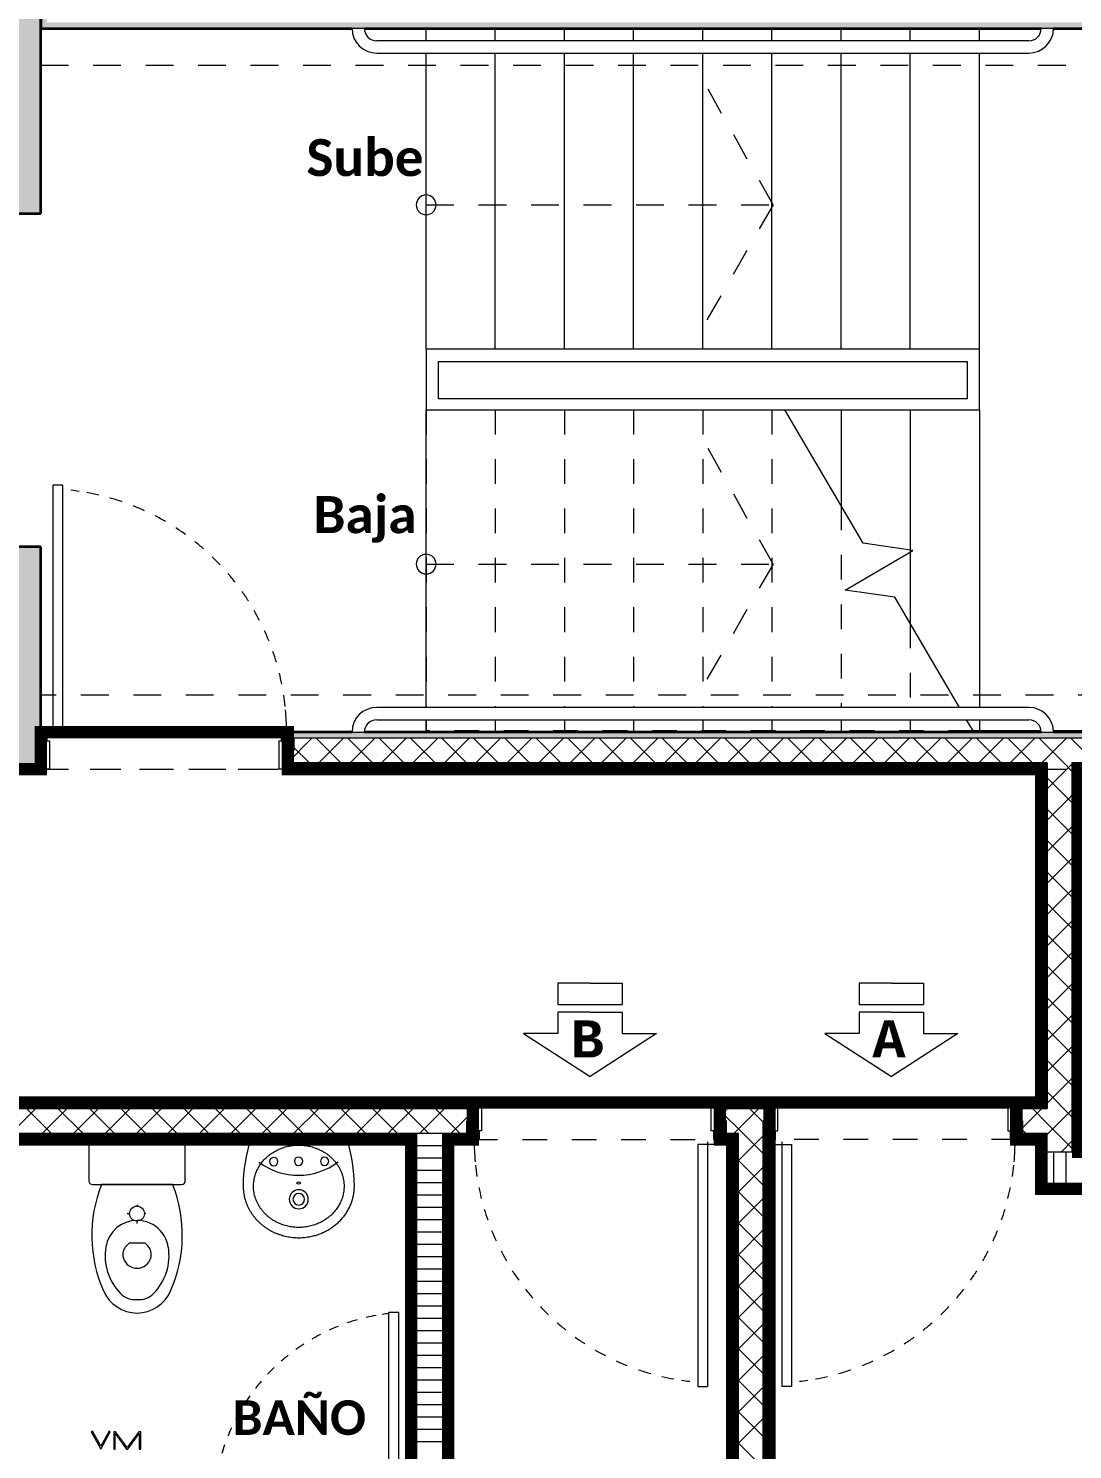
# Model space of a CAD drawing. Header units: metres. Extents: x -144 to 1000, y -717 to 29.
# Drawn here: x 556.31 to 560.54, y -563.18 to -557.42 of the extents above; entities that cross this region are included whole.
import ezdxf

# ---------------------------------------------------------------- set-up
doc = ezdxf.new("R2010")
doc.units = ezdxf.units.M
for name, pattern in [('Basculante', [0.11625, 0.075, -0.04125]), ('basculante modificado', [0.18, 0.1125, -0.0675]), ('Trazo', [0.45, 0.225, -0.225])]:
    doc.linetypes.add(name, pattern=pattern)
doc.layers.get('0').update_dxf_attribs({"color": 1})
doc.layers.add('00-MEDICION', color=30, linetype='Continuous')
for name, color, linetype, lineweight in [('A-DETL', 1, 'Continuous', 9), ('A-DETL-GENF', 1, 'Continuous', 9), ('A-DETL-THIN', 1, 'Continuous', 9), ('A-DOOR', 1, 'Continuous', 9), ('A-DOOR-FRAM', 1, 'Continuous', 9), ('A-DOOR-HDLN', 1, 'Trazo', 20), ('A-FLOR', 2, 'Continuous', 9), ('A-WALL', 4, 'Continuous', 9), ('G-ANNO-TEXT', 2, 'Continuous', 9), ('P-SANR-FIXT', 1, 'Continuous', 9), ('S-COLS', 7, 'Continuous', 9), ('S-STRS', 1, 'Continuous', 9), ('S-STRS-MBND', 1, 'Basculante', 9)]:
    doc.layers.add(name, color=color, linetype=linetype, lineweight=lineweight)
doc.layers.add('A-WALL-PATT', color=7, linetype='Continuous', lineweight=35, true_color=0x9c9c9c)
doc.styles.add('Calibri_B', font='calibrib.ttf', dxfattribs={"height": 0.165})
doc.styles.add('Calibri_B_2', font='calibrib.ttf', dxfattribs={"height": 0.135})
doc.styles.add('Courier New_B', font='courbd.ttf', dxfattribs={"height": 0.1125})

# ---------------------------------------------------------------- blocks, each defined once
blk = doc.blocks.new('O')
at = {"layer": 'A-WALL-PATT', "true_color": 0x747474}
h = blk.add_hatch(color=8, dxfattribs=at)
h.paths.add_polyline_path([(564.1631, -494.4188), (566.2277, -494.4184), (566.2277, -494.3938), (561.2275, -494.3938), (561.2275, -494.2938), (561.2028, -494.2939), (561.2028, -494.4188), (563.8831, -494.4188)])
h.paths.add_polyline_path([(566.3527, -494.4188), (567.0027, -494.4184), (567.0027, -494.2938), (566.9777, -494.2938), (566.9777, -494.3938), (566.3277, -494.3938), (566.3277, -494.4188)])
at = {"layer": 'A-WALL-PATT', "lineweight": 5, "true_color": 0x747474}
h = blk.add_hatch(color=8, dxfattribs=at)
h.paths.add_polyline_path([(566.9777, -497.3937), (567.0027, -497.3933), (567.0027, -497.2687), (566.3277, -497.2687), (566.3277, -497.2937), (566.9777, -497.2937), (566.9777, -497.3138)])
h.paths.add_polyline_path([(562.2025, -497.3437), (562.2275, -497.3437), (562.2275, -497.2937), (566.2277, -497.2937), (566.2277, -497.2687), (562.2025, -497.2687), (562.2025, -497.3138)])
at = {"layer": 'A-WALL-PATT', "true_color": 0x747474}
h = blk.add_hatch(color=8, dxfattribs=at)
h.paths.add_polyline_path([(566.4025, -497.4187), (567.0027, -497.4187), (567.0027, -497.3937), (565.378, -497.3937), (565.378, -497.4187), (566.3277, -497.4187)])
h.paths.add_polyline_path([(563.8604, -497.4187), (565.278, -497.4187), (565.278, -497.3937), (562.2025, -497.3937), (562.2025, -497.4187), (562.9526, -497.4187)])
h = blk.add_hatch(color=8, dxfattribs=at)
h.paths.add_polyline_path([(565.253, -499.1187), (565.278, -499.1187), (565.278, -498.8937), (565.253, -498.8937), (565.253, -498.9687)])
h.paths.add_polyline_path([(565.278, -498.7937), (565.278, -497.4187), (565.253, -497.4187), (565.253, -498.7937)])
at = {"layer": 'A-WALL-PATT', "lineweight": 5, "true_color": 0x747474}
for points in [[(565.403, -498.9687), (565.403, -497.4187), (565.378, -497.4187), (565.378, -498.9687)], [(564.0026, -500.5687), (564.0276, -500.5687), (564.0276, -498.9187), (564.0026, -498.9187), (564.0026, -500.4437)]]:
    blk.add_hatch(color=8, dxfattribs=at).paths.add_polyline_path(points)
at = {"layer": 'A-WALL-PATT', "true_color": 0x747474}
h = blk.add_hatch(color=8, dxfattribs=at)
h.paths.add_polyline_path([(565.1776, -498.7937), (565.253, -498.7937), (565.253, -498.7687), (565.1526, -498.7687), (565.1526, -498.7937)])
h.paths.add_polyline_path([(564.1526, -498.7937), (564.1526, -498.7687), (563.9526, -498.7687), (563.9526, -498.7937), (564.1276, -498.7937)])
h.paths.add_polyline_path([(560.6089, -498.7937), (562.9526, -498.7937), (562.9526, -498.7687), (560.2026, -498.7687), (560.2026, -498.7937), (560.5028, -498.7937)])
h.paths.add_polyline_path([(559.1024, -498.7937), (559.2026, -498.7937), (559.2026, -498.7687), (559.1024, -498.7687)])
at = {"layer": 'A-WALL-PATT', "lineweight": 5, "true_color": 0x747474}
h = blk.add_hatch(color=8, dxfattribs=at)
h.paths.add_polyline_path([(565.1526, -498.9187), (565.253, -498.9187), (565.253, -498.8937), (565.1776, -498.8937), (565.1776, -498.8437), (565.1526, -498.8437), (565.1526, -498.8937)])
h.paths.add_polyline_path([(559.2026, -498.9187), (559.2026, -498.8437), (559.1776, -498.8437), (559.1776, -498.8937), (559.1024, -498.8937), (559.1024, -498.9187), (559.1776, -498.9187)])
h.paths.add_polyline_path([(563.9526, -498.9187), (564.0276, -498.9187), (564.0276, -498.8937), (563.9776, -498.8937), (563.9776, -498.8437), (563.9526, -498.8437), (563.9526, -498.8937)])
h.paths.add_polyline_path([(564.1276, -498.9187), (564.1526, -498.9187), (564.1526, -498.8437), (564.1276, -498.8437), (564.1276, -498.8937)])
h.paths.add_polyline_path([(562.8901, -498.9187), (562.9526, -498.9187), (562.9526, -498.8437), (562.9276, -498.8437), (562.9276, -498.8937), (562.8526, -498.8937), (562.8526, -498.9187)])
h.paths.add_polyline_path([(562.2347, -498.9187), (562.7026, -498.9187), (562.7026, -498.8937), (560.3276, -498.8937), (560.3276, -498.9187), (561.6928, -498.9187)])
h.paths.add_polyline_path([(560.2026, -498.9187), (560.2276, -498.9187), (560.2276, -498.8437), (560.2026, -498.8437), (560.2026, -498.8937)])
at = {"layer": 'A-WALL-PATT', "true_color": 0x747474}
blk.add_hatch(color=8, dxfattribs=at).paths.add_polyline_path([(564.1276, -500.4437), (564.1526, -500.4437), (564.1526, -498.9187), (564.1276, -498.9187), (564.1276, -499.1539)])
at = {"layer": 'S-COLS', "true_color": 0x5c5c5c}
h = blk.add_hatch(color=251, dxfattribs=at)
h.paths.add_polyline_path([(553.0027, -505.1188), (553.5027, -505.1188), (553.5027, -504.2188), (553.0027, -504.2188), (553.0027, -504.9427)])
h.paths.add_polyline_path([(570.8025, -505.1188), (571.3025, -505.1188), (571.3025, -504.2188), (570.8025, -504.2188), (570.8025, -504.9427)])
h.paths.add_polyline_path([(561.2027, -505.1187), (561.2027, -504.2187), (560.7027, -504.2187), (560.7027, -505.1187)])
h.paths.add_polyline_path([(557.3242, -497.4187), (558.9027, -497.4187), (558.9024, -496.9188), (557.2025, -496.9188), (557.2025, -494.7688), (558.9028, -494.7688), (558.9024, -494.2688), (556.9025, -494.2688), (556.9025, -497.4187), (557.0866, -497.4187)])
h.paths.add_polyline_path([(567.1118, -497.4187), (567.5028, -497.4187), (567.5028, -494.2687), (567.0028, -494.2687), (567.0028, -497.4187)])
h.paths.add_polyline_path([(570.9028, -497.4187), (571.3028, -497.4187), (571.3028, -496.7188), (570.9028, -496.7188), (570.9028, -497.3138)])
h.paths.add_polyline_path([(560.7027, -497.4187), (561.2027, -497.4187), (561.2027, -496.5187), (560.7027, -496.5187), (560.7027, -497.3138)])
h.paths.add_polyline_path([(553.5027, -497.4187), (553.5027, -496.7188), (553.0027, -496.7188), (553.0027, -497.4187), (553.2754, -497.4187)])
h.paths.add_polyline_path([(560.7028, -495.1688), (561.2028, -495.1688), (561.2028, -494.2688), (560.7028, -494.2688), (560.7028, -494.2981)])
h.paths.add_polyline_path([(553.5025, -494.9688), (553.5025, -494.2677), (553.0025, -494.2688), (553.0025, -494.9688), (553.2775, -494.9688)])
h.paths.add_polyline_path([(571.0784, -494.9688), (571.3028, -494.9688), (571.3028, -494.2677), (570.9028, -494.2677), (570.9028, -494.9688), (570.9839, -494.9688)])
h.paths.add_polyline_path([(560.7777, -486.2688), (561.2027, -486.2688), (561.2027, -485.3688), (560.7027, -485.3688), (560.7027, -486.2688)])
h.paths.add_polyline_path([(571.3027, -486.2688), (571.3027, -485.3688), (570.8027, -485.3688), (570.8027, -486.2688), (571.2277, -486.2688)])
h.paths.add_polyline_path([(553.2027, -485.6688), (554.1027, -485.6688), (554.1027, -485.1688), (553.2027, -485.1688), (553.2027, -485.5388)])
at = {"layer": 'A-DETL', "color": 7, "linetype": 'basculante modificado'}
for p, q in [((561.2025, -494.5677), (567.0027, -494.5677)), ((564.1675, -495.1334), (563.8699, -494.6036)), ((562.7631, -495.1334), (564.1631, -495.1334)), ((564.1675, -495.1334), (563.8687, -495.6536)), ((564.1675, -496.5884), (563.8699, -496.0586)), ((562.7631, -496.5884), (564.1631, -496.5884)), ((564.1675, -496.5884), (563.8687, -497.1086)), ((567.0027, -497.1187), (561.2025, -497.1187)), ((561.2025, -497.4187), (567.0027, -497.4187))]:
    blk.add_line(p, q, dxfattribs=at)
at = {"layer": 'A-DETL-GENF', "linetype": 'Basculante'}
for p, q in [((561.2025, -497.2687), (561.2025, -497.4187)), ((562.2025, -497.2687), (561.2025, -497.2687)), ((562.2025, -497.4187), (562.2025, -497.2687)), ((561.2025, -497.4187), (562.2025, -497.4187)), ((563.9526, -498.7687), (562.9526, -498.7687)), ((562.9526, -498.7687), (562.9526, -498.9187)), ((563.9526, -498.9187), (563.9526, -498.7687)), ((564.1526, -498.9187), (564.1526, -498.7687)), ((564.1526, -498.7687), (565.1526, -498.7687)), ((565.1526, -498.7687), (565.1526, -498.9187)), ((562.9526, -498.9187), (563.9526, -498.9187)), ((565.1526, -498.9187), (564.1526, -498.9187))]:
    blk.add_line(p, q, dxfattribs=at)
at = {"layer": 'A-DETL-GENF'}
for p, q in [((563.4267, -498.2857), (563.2965, -498.2857)), ((563.2965, -498.2857), (563.2965, -498.3725)), ((563.4267, -498.2857), (563.5569, -498.2857)), ((563.5569, -498.2857), (563.5569, -498.3725)), ((564.6467, -498.2857), (564.5165, -498.2857)), ((564.5165, -498.2857), (564.5165, -498.3725)), ((564.6467, -498.2857), (564.7769, -498.2857)), ((564.7769, -498.2857), (564.7769, -498.3725)), ((563.2965, -498.3725), (563.5569, -498.3725)), ((564.5165, -498.3725), (564.7769, -498.3725)), ((563.4267, -498.4027), (563.2965, -498.4027)), ((563.2965, -498.4027), (563.2965, -498.4895)), ((563.4267, -498.4027), (563.5569, -498.4027)), ((563.5569, -498.4027), (563.5569, -498.4895)), ((564.6467, -498.4027), (564.5165, -498.4027)), ((564.5165, -498.4027), (564.5165, -498.4895)), ((564.6467, -498.4027), (564.7769, -498.4027)), ((564.7769, -498.4027), (564.7769, -498.4895)), ((563.2965, -498.4895), (563.1576, -498.4895)), ((563.1576, -498.4895), (563.4267, -498.6631)), ((563.6957, -498.4895), (563.4267, -498.6631)), ((563.5569, -498.4895), (563.6957, -498.4895)), ((564.5165, -498.4895), (564.3776, -498.4895)), ((564.3776, -498.4895), (564.6467, -498.6631)), ((564.9157, -498.4895), (564.6467, -498.6631)), ((564.7769, -498.4895), (564.9157, -498.4895)), ((561.4123, -500.0995), (561.4072, -500.1023)), ((561.4072, -500.1023), (561.4457, -500.1729)), ((561.4457, -500.161), (561.4123, -500.0995)), ((561.4792, -500.0995), (561.4457, -500.161)), ((561.4457, -500.1729), (561.4842, -500.1023)), ((561.4842, -500.1023), (561.4792, -500.0995)), ((561.4982, -500.1023), (561.4982, -500.1729)), ((561.5053, -500.1023), (561.4982, -500.1023)), ((561.5039, -500.1729), (561.5039, -500.11)), ((561.5039, -500.11), (561.5503, -500.1729)), ((561.5527, -500.1666), (561.5053, -500.1023)), ((561.6001, -500.1023), (561.5527, -500.1666)), ((561.5551, -500.1729), (561.6015, -500.11)), ((561.6072, -500.1023), (561.6001, -500.1023)), ((561.6015, -500.11), (561.6015, -500.1729)), ((561.6072, -500.1729), (561.6072, -500.1023)), ((561.4982, -500.1729), (561.5039, -500.1729)), ((561.5503, -500.1729), (561.5551, -500.1729)), ((561.6015, -500.1729), (561.6072, -500.1729))]:
    blk.add_line(p, q, dxfattribs=at)
at = {"layer": 'A-DETL-THIN'}
for p, q in [((562.5129, -494.4188), (562.4629, -494.4188)), ((565.3033, -494.4188), (565.2533, -494.4188)), ((565.2033, -494.4688), (562.5629, -494.4688)), ((562.5629, -494.5188), (565.2033, -494.5188)), ((565.0031, -495.7184), (562.7631, -495.7184)), ((562.7631, -495.7184), (562.7631, -495.9634)), ((565.0031, -495.9634), (565.0031, -495.7184)), ((562.8131, -495.9184), (562.8131, -495.7671)), ((562.8131, -495.7671), (564.9531, -495.7671)), ((564.9531, -495.7671), (564.9531, -495.9184)), ((564.9531, -495.9184), (562.8131, -495.9184)), ((562.7631, -495.9634), (565.0031, -495.9634)), ((565.2033, -497.1687), (562.5629, -497.1687)), ((562.5629, -497.2187), (565.2033, -497.2187)), ((562.4629, -497.2687), (562.5129, -497.2687)), ((565.2533, -497.2687), (565.3033, -497.2687))]:
    blk.add_line(p, q, dxfattribs=at)
for centre, radius, start, end in [((562.5629, -494.4188), 0.1, 180, 270), ((562.5629, -494.4188), 0.05, 180, 270), ((565.2033, -494.4188), 0.1, 270, 0), ((565.2033, -494.4188), 0.05, 270, 360), ((562.7631, -495.1334), 0.04, 90, 270), ((562.7631, -495.1334), 0.04, 270, 90), ((562.7631, -496.5884), 0.04, 90, 270), ((562.7631, -496.5884), 0.04, 270, 90), ((562.5629, -497.2687), 0.1, 90, 180), ((565.2033, -497.2687), 0.1, 0, 90), ((562.5629, -497.2687), 0.05, 90, 180), ((565.2033, -497.2687), 0.05, 0, 90)]:
    blk.add_arc(centre, radius, start, end, dxfattribs=at)
at = {"layer": 'A-DOOR', "lineweight": 15}
for p, q in [((561.2925, -496.2687), (561.2525, -496.2687)), ((561.2525, -497.2587), (561.2525, -496.2687)), ((561.2925, -497.2487), (561.2925, -496.2687)), ((561.2025, -497.2587), (561.2175, -497.2587)), ((561.2175, -497.2487), (561.2925, -497.2487)), ((561.2175, -497.2587), (561.2175, -497.2487)), ((563.8626, -498.9387), (563.8626, -499.9187)), ((563.9376, -498.9387), (563.8626, -498.9387)), ((563.9026, -498.9287), (563.9026, -499.9187)), ((563.9376, -498.9287), (563.9376, -498.9387)), ((563.9526, -498.9287), (563.9376, -498.9287)), ((564.1526, -498.9287), (564.1676, -498.9287)), ((564.1676, -498.9287), (564.1676, -498.9387)), ((564.1676, -498.9387), (564.2426, -498.9387)), ((564.2026, -498.9287), (564.2026, -499.9187)), ((564.2426, -498.9387), (564.2426, -499.9187)), ((562.6126, -499.6187), (562.6526, -499.6187)), ((562.6126, -500.3987), (562.6126, -499.6187)), ((562.6526, -500.4087), (562.6526, -499.6187)), ((563.8626, -499.9187), (563.9026, -499.9187)), ((564.2426, -499.9187), (564.2026, -499.9187))]:
    blk.add_line(p, q, dxfattribs=at)
at = {"layer": 'A-DOOR'}
for p, q in [((561.2025, -497.2687), (561.2025, -497.4187)), ((563.9526, -498.9187), (563.9526, -498.7687)), ((564.1526, -498.9187), (564.1526, -498.7687))]:
    blk.add_line(p, q, dxfattribs=at)
for centre, radius, start, end in [((561.2143, -497.2664), 0.9833, 81.55001, 83.54055), ((561.2143, -497.2664), 0.9833, 76.84892, 79.74178), ((561.2143, -497.2664), 0.9833, 76.84892, 79.74178), ((561.2143, -497.2664), 0.9833, 71.11426, 74.16843), ((561.2143, -497.2664), 0.9833, 65.44512, 68.27171), ((561.2143, -497.2664), 0.9833, 59.83778, 62.63398), ((561.2143, -497.2664), 0.9833, 54.28783, 57.05593), ((561.2143, -497.2664), 0.9833, 48.79027, 51.53284), ((561.2143, -497.2664), 0.9833, 43.33952, 46.05941), ((561.2143, -497.2664), 0.9833, 37.92952, 40.62982), ((561.2143, -497.2664), 0.9833, 32.55381, 35.2378), ((561.2143, -497.2664), 0.9833, 27.20557, 29.87669), ((561.2143, -497.2664), 0.9833, 21.8777, 24.53954), ((561.2143, -497.2664), 0.9833, 16.56293, 19.21914), ((561.2143, -497.2664), 0.9833, 11.25383, 13.90814), ((561.2143, -497.2664), 0.9833, 5.94294, 8.59908), ((561.2143, -497.2664), 0.9833, 0, 5.13979), ((563.9408, -498.9209), 0.9833, 180, 185.13979), ((564.1643, -498.9209), 0.9833, 354.86021, 0), ((563.9408, -498.9209), 0.9833, 185.94294, 188.59908), ((564.1643, -498.9209), 0.9833, 351.40092, 354.05706), ((563.9408, -498.9209), 0.9833, 191.25383, 193.90814), ((564.1643, -498.9209), 0.9833, 346.09186, 348.74617), ((563.9408, -498.9209), 0.9833, 196.56293, 199.21914), ((564.1643, -498.9209), 0.9833, 340.78086, 343.43707), ((563.9408, -498.9209), 0.9833, 201.8777, 204.53954), ((564.1643, -498.9209), 0.9833, 335.46046, 338.1223), ((563.9408, -498.9209), 0.9833, 207.20557, 209.87669), ((564.1643, -498.9209), 0.9833, 330.12331, 332.79443), ((563.9408, -498.9209), 0.9833, 212.55381, 215.2378), ((564.1643, -498.9209), 0.9833, 324.7622, 327.44619), ((563.9408, -498.9209), 0.9833, 217.92952, 220.62982), ((564.1643, -498.9209), 0.9833, 319.37018, 322.07048), ((563.9408, -498.9209), 0.9833, 223.33952, 226.05941), ((564.1643, -498.9209), 0.9833, 313.94059, 316.66048), ((562.7026, -500.4187), 0.8, 105.83157, 108.88574), ((562.7026, -500.4187), 0.8, 100.25822, 103.15108), ((562.7026, -500.4187), 0.8, 100.25822, 103.15108), ((562.7026, -500.4187), 0.8, 96.45945, 98.44999), ((563.9408, -498.9209), 0.9833, 228.79027, 231.53284), ((564.1643, -498.9209), 0.9833, 308.46716, 311.20973), ((562.7026, -500.4187), 0.8, 117.36602, 120.16222), ((562.7026, -500.4187), 0.8, 111.72829, 114.55488), ((563.9408, -498.9209), 0.9833, 234.28783, 237.05593), ((564.1643, -498.9209), 0.9833, 302.94407, 305.71217), ((562.7026, -500.4187), 0.8, 122.94407, 125.71217), ((563.9408, -498.9209), 0.9833, 239.83778, 242.63398), ((564.1643, -498.9209), 0.9833, 297.36602, 300.16222), ((562.7026, -500.4187), 0.8, 128.46716, 131.20973), ((563.9408, -498.9209), 0.9833, 245.44512, 248.27171), ((564.1643, -498.9209), 0.9833, 291.72829, 294.55488), ((562.7026, -500.4187), 0.8, 133.94059, 136.66048), ((563.9408, -498.9209), 0.9833, 251.11426, 254.16843), ((563.9408, -498.9209), 0.9833, 256.84892, 259.74178), ((563.9408, -498.9209), 0.9833, 256.84892, 259.74178), ((564.1643, -498.9209), 0.9833, 280.25822, 283.15108), ((564.1643, -498.9209), 0.9833, 280.25822, 283.15108), ((564.1643, -498.9209), 0.9833, 285.83157, 288.88574), ((562.7026, -500.4187), 0.8, 139.37018, 142.07048), ((563.9408, -498.9209), 0.9833, 261.55001, 263.54055), ((564.1643, -498.9209), 0.9833, 276.45945, 278.44999), ((562.7026, -500.4187), 0.8, 144.7622, 147.44619), ((562.7026, -500.4187), 0.8, 150.12331, 152.79443), ((562.7026, -500.4187), 0.8, 155.46046, 158.1223), ((562.7026, -500.4187), 0.8, 160.78086, 163.43707)]:
    blk.add_arc(centre, radius, start, end, dxfattribs=at)
at = {"layer": 'A-DOOR-FRAM', "lineweight": 15}
for p, q in [((561.2027, -497.2687), (561.2275, -497.2687)), ((561.2275, -497.2687), (561.2275, -497.3037)), ((562.1775, -497.2687), (562.2025, -497.2687)), ((562.1775, -497.3037), (562.1775, -497.2687)), ((561.2275, -497.3037), (561.2375, -497.3037)), ((561.2375, -497.3037), (561.2375, -497.4187)), ((562.1675, -497.3037), (562.1775, -497.3037)), ((562.1675, -497.4187), (562.1675, -497.3037)), ((561.2375, -497.4187), (561.2027, -497.4187)), ((562.2025, -497.4187), (562.1675, -497.4187)), ((562.9526, -498.7687), (562.9876, -498.7687)), ((562.9876, -498.7687), (562.9876, -498.8837)), ((563.9176, -498.8837), (563.9176, -498.7687)), ((563.9176, -498.7687), (563.9526, -498.7687)), ((564.1876, -498.7687), (564.1526, -498.7687)), ((564.1876, -498.8837), (564.1876, -498.7687)), ((565.1526, -498.7687), (565.1176, -498.7687)), ((565.1176, -498.7687), (565.1176, -498.8837)), ((562.9776, -498.8837), (562.9776, -498.9187)), ((562.9876, -498.8837), (562.9776, -498.8837)), ((563.9276, -498.8837), (563.9176, -498.8837)), ((563.9276, -498.9187), (563.9276, -498.8837)), ((564.1776, -498.9187), (564.1776, -498.8837)), ((564.1776, -498.8837), (564.1876, -498.8837)), ((565.1176, -498.8837), (565.1276, -498.8837)), ((565.1276, -498.8837), (565.1276, -498.9187)), ((562.9776, -498.9187), (562.9526, -498.9187)), ((563.9526, -498.9187), (563.9276, -498.9187)), ((564.1526, -498.9187), (564.1776, -498.9187)), ((565.1276, -498.9187), (565.1526, -498.9187))]:
    blk.add_line(p, q, dxfattribs=at)
at = {"layer": 'A-DOOR-HDLN'}
for p, q in [((562.2025, -497.4187), (562.2025, -497.2687)), ((562.9526, -498.7687), (562.9526, -498.9187)), ((565.1526, -498.7687), (565.1526, -498.9187))]:
    blk.add_line(p, q, dxfattribs=at)
at = {"layer": 'A-FLOR'}
for p, q in [((562.7631, -497.1687), (562.7631, -495.9634)), ((562.7631, -497.2687), (562.7631, -497.2187)), ((562.1775, -497.2687), (561.2275, -497.2687))]:
    blk.add_line(p, q, dxfattribs=at)
at = {"layer": 'A-WALL', "lineweight": 35}
for p, q in [((561.2025, -494.2688), (561.2025, -494.4188)), ((561.2025, -494.4188), (562.4629, -494.4188)), ((562.5129, -494.4188), (565.2533, -494.4188)), ((565.3033, -494.4188), (566.2027, -494.4188)), ((562.4629, -497.2687), (562.2025, -497.2687)), ((562.2025, -497.2687), (562.2025, -497.4187)), ((565.2533, -497.2687), (562.5129, -497.2687)), ((566.2027, -497.2687), (565.3033, -497.2687)), ((562.2025, -497.4187), (565.253, -497.4187)), ((565.253, -497.4187), (565.253, -498.7687)), ((562.9526, -498.7687), (560.2026, -498.7687)), ((562.9526, -498.9187), (562.9526, -498.7687)), ((564.1526, -498.7687), (563.9526, -498.7687)), ((563.9526, -498.7687), (563.9526, -498.9187)), ((564.1526, -500.4187), (564.1526, -498.7687)), ((565.253, -498.7687), (565.1526, -498.7687)), ((565.1526, -498.7687), (565.1526, -498.9187)), ((560.3526, -498.9187), (562.7026, -498.9187)), ((562.7026, -498.9187), (562.7026, -500.5687)), ((562.8526, -498.9187), (562.9526, -498.9187)), ((562.8526, -500.5687), (562.8526, -498.9187)), ((563.9526, -498.9187), (564.0026, -498.9187)), ((564.0026, -498.9187), (564.0026, -500.5687)), ((565.1526, -498.9187), (565.253, -498.9187)), ((565.253, -498.9187), (565.253, -499.1187)), ((565.253, -499.1187), (567.753, -499.1187))]:
    blk.add_line(p, q, dxfattribs=at)
at = {"layer": 'A-WALL'}
for p, q in [((562.2275, -497.2937), (562.2275, -497.3437)), ((566.2277, -497.2937), (562.2275, -497.2937)), ((562.2025, -497.3437), (562.2275, -497.3437)), ((565.278, -497.3937), (562.2025, -497.3937)), ((565.278, -497.3937), (565.278, -498.7937)), ((565.378, -497.3937), (565.378, -498.9687)), ((566.9777, -497.3937), (565.378, -497.3937)), ((560.2026, -498.7937), (562.9526, -498.7937)), ((563.9526, -498.7937), (564.1526, -498.7937)), ((565.1526, -498.7937), (565.278, -498.7937)), ((562.9526, -498.8437), (562.9276, -498.8437)), ((562.9276, -498.8937), (562.9276, -498.8437)), ((563.9776, -498.8437), (563.9526, -498.8437)), ((563.9776, -498.8437), (563.9776, -498.8937)), ((564.1526, -498.8437), (564.1276, -498.8437)), ((564.1276, -500.4437), (564.1276, -498.8437)), ((565.1776, -498.8437), (565.1526, -498.8437)), ((565.1776, -498.8437), (565.1776, -498.8937)), ((560.3276, -498.8937), (562.9276, -498.8937)), ((562.7026, -498.9187), (562.7026, -498.8937)), ((562.8526, -498.9187), (562.8526, -498.8937)), ((563.9776, -498.8937), (564.0276, -498.8937)), ((564.0276, -500.5437), (564.0276, -498.8937)), ((565.1776, -498.8937), (565.278, -498.8937)), ((565.278, -499.1187), (565.278, -498.8937)), ((565.278, -498.9687), (565.403, -498.9687))]:
    blk.add_line(p, q, dxfattribs=at)
at = {"layer": 'A-WALL-PATT', "color": 1, "lineweight": 5, "true_color": 0xff0000}
for p, q in [((562.2025, -497.3918), (562.3007, -497.2937)), ((562.418, -497.3937), (562.318, -497.2937)), ((562.328, -497.3937), (562.428, -497.2937)), ((562.5453, -497.3937), (562.4453, -497.2937)), ((562.4552, -497.3937), (562.5552, -497.2937)), ((562.6726, -497.3937), (562.5726, -497.2937)), ((562.5825, -497.3937), (562.6825, -497.2937)), ((562.7998, -497.3937), (562.6998, -497.2937)), ((562.7098, -497.3937), (562.8098, -497.2937)), ((562.9271, -497.3937), (562.8271, -497.2937)), ((562.8371, -497.3937), (562.9371, -497.2937)), ((563.0544, -497.3937), (562.9544, -497.2937)), ((562.9644, -497.3937), (563.0644, -497.2937)), ((563.1817, -497.3937), (563.0817, -497.2937)), ((563.0916, -497.3937), (563.1916, -497.2937)), ((563.3089, -497.3937), (563.2089, -497.2937)), ((563.2189, -497.3937), (563.3189, -497.2937)), ((563.4362, -497.3937), (563.3362, -497.2937)), ((563.3462, -497.3937), (563.4462, -497.2937)), ((563.5635, -497.3937), (563.4635, -497.2937)), ((563.4735, -497.3937), (563.5735, -497.2937)), ((563.6908, -497.3937), (563.5908, -497.2937)), ((563.6007, -497.3937), (563.7007, -497.2937)), ((563.8181, -497.3937), (563.7181, -497.2937)), ((563.728, -497.3937), (563.828, -497.2937)), ((563.9453, -497.3937), (563.8453, -497.2937)), ((563.8553, -497.3937), (563.9553, -497.2937)), ((564.0726, -497.3937), (563.9726, -497.2937)), ((563.9826, -497.3937), (564.0826, -497.2937)), ((564.1999, -497.3937), (564.0999, -497.2937)), ((564.1099, -497.3937), (564.2099, -497.2937)), ((564.3272, -497.3937), (564.2272, -497.2937)), ((564.2371, -497.3937), (564.3371, -497.2937)), ((564.4545, -497.3937), (564.3545, -497.2937)), ((564.3644, -497.3937), (564.4644, -497.2937)), ((564.5817, -497.3937), (564.4817, -497.2937)), ((564.4917, -497.3937), (564.5917, -497.2937)), ((564.709, -497.3937), (564.609, -497.2937)), ((564.619, -497.3937), (564.719, -497.2937)), ((564.8363, -497.3937), (564.7363, -497.2937)), ((564.7463, -497.3937), (564.8463, -497.2937)), ((564.9636, -497.3937), (564.8636, -497.2937)), ((564.8735, -497.3937), (564.9735, -497.2937)), ((565.0909, -497.3937), (564.9909, -497.2937)), ((565.0008, -497.3937), (565.1008, -497.2937)), ((565.2181, -497.3937), (565.1181, -497.2937)), ((565.1281, -497.3937), (565.2281, -497.2937)), ((565.3454, -497.3937), (565.2454, -497.2937)), ((565.2554, -497.3937), (565.3554, -497.2937)), ((565.4727, -497.3937), (565.3727, -497.2937)), ((562.2907, -497.3937), (562.2275, -497.3305)), ((565.278, -497.4984), (565.378, -497.3984)), ((565.378, -497.4263), (565.3454, -497.3937)), ((565.378, -497.5535), (565.278, -497.4535)), ((565.278, -497.6257), (565.378, -497.5257)), ((565.378, -497.6808), (565.278, -497.5808)), ((565.278, -497.7529), (565.378, -497.6529)), ((565.378, -497.8081), (565.278, -497.7081)), ((565.278, -497.8802), (565.378, -497.7802)), ((565.378, -497.9354), (565.278, -497.8354)), ((565.278, -498.0075), (565.378, -497.9075)), ((565.378, -498.0626), (565.278, -497.9626)), ((565.278, -498.1348), (565.378, -498.0348)), ((565.378, -498.1899), (565.278, -498.0899)), ((565.278, -498.2621), (565.378, -498.1621)), ((565.378, -498.3172), (565.278, -498.2172)), ((565.278, -498.3893), (565.378, -498.2893)), ((565.378, -498.4445), (565.278, -498.3445)), ((565.278, -498.5166), (565.378, -498.4166)), ((565.378, -498.5718), (565.278, -498.4718)), ((565.278, -498.6439), (565.378, -498.5439)), ((565.378, -498.699), (565.278, -498.599)), ((565.278, -498.7712), (565.378, -498.6712)), ((565.378, -498.8263), (565.278, -498.7263)), ((561.0825, -498.8937), (561.1825, -498.7937)), ((561.2451, -498.8937), (561.1451, -498.7937)), ((561.2098, -498.8937), (561.3098, -498.7937)), ((561.3724, -498.8937), (561.2724, -498.7937)), ((561.3371, -498.8937), (561.4371, -498.7937)), ((561.4997, -498.8937), (561.3997, -498.7937)), ((561.4644, -498.8937), (561.5644, -498.7937)), ((561.627, -498.8937), (561.527, -498.7937)), ((561.5916, -498.8937), (561.6916, -498.7937)), ((561.7542, -498.8937), (561.6542, -498.7937)), ((561.7189, -498.8937), (561.8189, -498.7937)), ((561.8815, -498.8937), (561.7815, -498.7937)), ((561.8462, -498.8937), (561.9462, -498.7937)), ((562.0088, -498.8937), (561.9088, -498.7937)), ((561.9735, -498.8937), (562.0735, -498.7937)), ((562.1361, -498.8937), (562.0361, -498.7937)), ((562.1007, -498.8937), (562.2007, -498.7937)), ((562.2634, -498.8937), (562.1634, -498.7937)), ((562.228, -498.8937), (562.328, -498.7937)), ((562.3906, -498.8937), (562.2906, -498.7937)), ((562.3553, -498.8937), (562.4553, -498.7937)), ((562.5179, -498.8937), (562.4179, -498.7937)), ((562.4826, -498.8937), (562.5826, -498.7937)), ((562.6452, -498.8937), (562.5452, -498.7937)), ((562.6099, -498.8937), (562.7099, -498.7937)), ((562.7725, -498.8937), (562.6725, -498.7937)), ((562.7371, -498.8937), (562.8371, -498.7937)), ((562.8998, -498.8937), (562.7998, -498.7937)), ((562.9526, -498.8192), (562.927, -498.7937)), ((563.9526, -498.8238), (563.9827, -498.7937)), ((564.0099, -498.8937), (564.1099, -498.7937)), ((564.1276, -498.8487), (564.0726, -498.7937)), ((565.1776, -498.8716), (565.2554, -498.7937)), ((565.278, -498.8536), (565.2181, -498.7937)), ((565.278, -498.8984), (565.378, -498.7984)), ((562.8644, -498.8937), (562.9526, -498.8056)), ((564.0453, -498.8937), (563.9526, -498.801)), ((565.378, -498.9536), (565.278, -498.8536)), ((564.0276, -499.0034), (564.1276, -498.9034)), ((564.1276, -498.976), (564.0453, -498.8937)), ((565.1908, -498.8937), (565.1776, -498.8805)), ((565.335, -498.9687), (565.378, -498.9257)), ((564.1276, -499.1033), (564.0276, -499.0033)), ((564.0276, -499.1306), (564.1276, -499.0306)), ((564.1276, -499.2305), (564.0276, -499.1305)), ((564.0276, -499.2579), (564.1276, -499.1579)), ((564.1276, -499.3578), (564.0276, -499.2578)), ((564.0276, -499.3852), (564.1276, -499.2852)), ((564.1276, -499.4851), (564.0276, -499.3851)), ((564.0276, -499.5125), (564.1276, -499.4125)), ((564.1276, -499.6124), (564.0276, -499.5124)), ((564.0276, -499.6398), (564.1276, -499.5398)), ((564.1276, -499.7396), (564.0276, -499.6396)), ((564.0276, -499.767), (564.1276, -499.667)), ((564.1276, -499.8669), (564.0276, -499.7669)), ((564.0276, -499.8943), (564.1276, -499.7943)), ((564.1276, -499.9942), (564.0276, -499.8942)), ((564.0276, -500.0216), (564.1276, -499.9216)), ((564.1276, -500.1215), (564.0276, -500.0215)), ((564.0276, -500.1489), (564.1276, -500.0489)), ((564.1276, -500.2488), (564.0276, -500.1488))]:
    blk.add_line(p, q, dxfattribs=at)
at = {"layer": 'A-WALL-PATT', "color": 8, "lineweight": 5, "true_color": 0x727272}
for p, q in [((562.8526, -498.8938), (562.7026, -498.8938)), ((562.8526, -498.9438), (562.7026, -498.9438)), ((565.303, -498.9687), (565.303, -499.1187)), ((565.353, -498.9687), (565.353, -499.1187)), ((562.8526, -498.9938), (562.7026, -498.9938)), ((562.8526, -499.0438), (562.7026, -499.0438)), ((562.8526, -499.0938), (562.7026, -499.0938)), ((562.8526, -499.1438), (562.7026, -499.1438)), ((562.8526, -499.1938), (562.7026, -499.1938)), ((562.8526, -499.2438), (562.7026, -499.2438)), ((562.8526, -499.2938), (562.7026, -499.2938)), ((562.8526, -499.3438), (562.7026, -499.3438)), ((562.8526, -499.3938), (562.7026, -499.3938)), ((562.8526, -499.4438), (562.7026, -499.4438)), ((562.8526, -499.4938), (562.7026, -499.4938)), ((562.8526, -499.5438), (562.7026, -499.5438)), ((562.8526, -499.5938), (562.7026, -499.5938)), ((562.8526, -499.6438), (562.7026, -499.6438)), ((562.8526, -499.6938), (562.7026, -499.6938)), ((562.8526, -499.7438), (562.7026, -499.7438)), ((562.8526, -499.7938), (562.7026, -499.7938)), ((562.8526, -499.8438), (562.7026, -499.8438)), ((562.8526, -499.8938), (562.7026, -499.8938)), ((562.8526, -499.9438), (562.7026, -499.9438)), ((562.8526, -499.9938), (562.7026, -499.9938)), ((562.8526, -500.0438), (562.7026, -500.0438)), ((562.8526, -500.0938), (562.7026, -500.0938)), ((562.8526, -500.1438), (562.7026, -500.1438))]:
    blk.add_line(p, q, dxfattribs=at)
at = {"layer": 'P-SANR-FIXT'}
for p, q in [((561.3971, -498.9337), (561.3971, -499.0859)), ((561.788, -499.0859), (561.788, -498.9337)), ((561.4121, -499.1009), (561.5926, -499.1009)), ((561.7366, -499.1009), (561.4486, -499.1009)), ((561.5926, -499.1009), (561.773, -499.1009)), ((561.5926, -499.1837), (561.5926, -499.1887)), ((561.5526, -499.2187), (561.5626, -499.2187)), ((561.5926, -499.2587), (561.5926, -499.2487)), ((561.6276, -499.2187), (561.6226, -499.2187)), ((561.5495, -499.3493), (561.5618, -499.3369)), ((561.5618, -499.3369), (561.6234, -499.3369)), ((561.6234, -499.3369), (561.6357, -499.3493))]:
    blk.add_line(p, q, dxfattribs=at)
blk.add_circle((561.5926, -499.2187), 0.03, dxfattribs=at)
for centre, radius, start, end in [((561.4121, -498.9337), 0.015, 90, 180), ((561.773, -498.9337), 0.015, 0, 90), ((562.6365, -499.1083), 0.6142, 162.01714, 179.98286), ((561.8582, -499.1083), 0.6142, 0.01714, 17.98286), ((562.2458, -498.7971), 0.2666, 233.08789, 307.32303), ((562.1461, -499.0081), 0.017, 0, 180), ((562.1461, -499.0081), 0.017, 180, 0), ((562.2466, -499.0067), 0.0168, 90, 270), ((562.2466, -499.0067), 0.0168, 270, 90), ((562.3517, -499.0071), 0.017, 0, 180), ((562.3517, -499.0071), 0.017, 180, 0), ((561.4121, -499.0859), 0.015, 180, 270), ((561.773, -499.0859), 0.015, 270, 0), ((561.9676, -499.3069), 0.5584, 158.35911, 203.79689), ((561.2175, -499.3069), 0.5584, 336.20311, 21.64089), ((562.2474, -499.161), 0.0386, 0, 180), ((562.2474, -499.161), 0.0235, 0, 180), ((562.2474, -499.161), 0.0386, 180, 0), ((562.2474, -499.161), 0.0235, 180, 0), ((561.5926, -499.3746), 0.1282, 89.99847, 170.90608), ((561.5926, -499.3746), 0.1282, 42.44528, 90.00153), ((561.5926, -499.3746), 0.1282, 9.09392, 42.44528), ((561.6831, -499.3891), 0.2199, 170.90608, 224.39736), ((561.5848, -499.3846), 0.05, 135, 197.18646), ((561.6003, -499.3846), 0.05, 342.81705, 45), ((561.5021, -499.3891), 0.2199, 315.60264, 9.09392), ((561.5926, -499.3822), 0.0581, 197.18646, 342.81705), ((561.594, -499.4717), 0.15, 203.79689, 269.46886), ((561.5843, -499.4858), 0.0816, 224.39736, 275.83548), ((561.5912, -499.4717), 0.15, 270.53114, 336.20311), ((561.6009, -499.4858), 0.0816, 264.16452, 315.60264)]:
    blk.add_arc(centre, radius, start, end, dxfattribs=at)
for major_axis in [(-0.00908, 0), (0.00908, 0)]:
    blk.add_ellipse((562.2468, -499.0948), major_axis=major_axis, ratio=0.332108, start_param=3.141593, end_param=6.283185, dxfattribs=at)
for points, knots in [([(562.064, -499.1081), (562.064, -499.1013), (562.0647, -499.0912), (562.0669, -499.078), (562.0692, -499.0682), (562.0722, -499.0586), (562.0758, -499.049), (562.0801, -499.0396), (562.0849, -499.0306), (562.0903, -499.0219), (562.0964, -499.0134), (562.103, -499.0052), (562.11, -498.9975), (562.1176, -498.9902), (562.1257, -498.9833), (562.1343, -498.9768), (562.1431, -498.9709), (562.1524, -498.9654), (562.1621, -498.9605), (562.1721, -498.956), (562.1823, -498.9522), (562.1927, -498.9489), (562.2035, -498.9462), (562.2143, -498.9441), (562.2252, -498.9426), (562.2362, -498.9417), (562.2474, -498.9414), (562.2585, -498.9417), (562.2695, -498.9426), (562.2804, -498.9441), (562.2913, -498.9462), (562.302, -498.9489), (562.3133, -498.9525), (562.3251, -498.957), (562.3375, -498.9628), (562.3493, -498.9694), (562.3605, -498.9768), (562.3711, -498.985), (562.381, -498.9938), (562.39, -499.0032), (562.3984, -499.0134), (562.4058, -499.024), (562.4123, -499.035), (562.4179, -499.0466), (562.4226, -499.0586), (562.4262, -499.0706), (562.4296, -499.087), (562.4307, -499.0996), (562.4307, -499.1081)], [0, 0, 0, 0, 0.038462, 0.057692, 0.076923, 0.096154, 0.115385, 0.134615, 0.153846, 0.173077, 0.192308, 0.211538, 0.230769, 0.25, 0.269231, 0.288462, 0.307692, 0.326923, 0.346154, 0.365385, 0.384615, 0.403846, 0.423077, 0.442308, 0.461538, 0.480769, 0.5, 0.519231, 0.538462, 0.557692, 0.576923, 0.596154, 0.615385, 0.639423, 0.663462, 0.6875, 0.711538, 0.735577, 0.759615, 0.783654, 0.807692, 0.831731, 0.855769, 0.879808, 0.903846, 0.927885, 0.951923, 1, 1, 1, 1]), ([(562.0224, -499.1081), (562.0224, -499.1162), (562.0231, -499.1282), (562.0256, -499.1438), (562.0281, -499.1554), (562.0313, -499.1668), (562.0353, -499.1782), (562.04, -499.1893), (562.0452, -499.2), (562.0512, -499.2104), (562.0578, -499.2205), (562.0649, -499.2303), (562.0726, -499.2396), (562.0808, -499.2484), (562.0896, -499.2569), (562.0989, -499.2648), (562.1085, -499.2723), (562.1186, -499.2791), (562.1291, -499.2855), (562.14, -499.2913), (562.151, -499.2966), (562.1624, -499.3012), (562.1741, -499.3052), (562.1861, -499.3087), (562.1981, -499.3115), (562.2102, -499.3137), (562.2226, -499.3153), (562.235, -499.3162), (562.2474, -499.3166), (562.2597, -499.3162), (562.2721, -499.3153), (562.2845, -499.3137), (562.2956, -499.3117), (562.3056, -499.3094), (562.3176, -499.3062), (562.3324, -499.3013), (562.3493, -499.2942), (562.3657, -499.2856), (562.3813, -499.2758), (562.3959, -499.265), (562.4097, -499.2528), (562.4222, -499.2397), (562.4335, -499.2256), (562.4437, -499.2104), (562.4523, -499.1948), (562.4595, -499.1782), (562.4652, -499.1611), (562.4693, -499.1439), (562.4717, -499.1262), (562.4723, -499.1142), (562.4724, -499.1081)], [0, 0, 0, 0, 0.035714, 0.053571, 0.071429, 0.089286, 0.107143, 0.125, 0.142857, 0.160714, 0.178571, 0.196429, 0.214286, 0.232143, 0.25, 0.267857, 0.285714, 0.303571, 0.321429, 0.339286, 0.357143, 0.375, 0.392857, 0.410714, 0.428571, 0.446429, 0.464286, 0.482143, 0.5, 0.517857, 0.535714, 0.553571, 0.571429, 0.584821, 0.598214, 0.625, 0.651786, 0.678571, 0.705357, 0.732143, 0.758929, 0.785714, 0.8125, 0.839286, 0.866071, 0.892857, 0.919643, 0.946429, 0.973214, 1, 1, 1, 1]), ([(562.4307, -499.1081), (562.4307, -499.115), (562.43, -499.1251), (562.4278, -499.1383), (562.4255, -499.148), (562.4225, -499.1577), (562.4189, -499.1673), (562.4146, -499.1766), (562.4098, -499.1856), (562.4044, -499.1943), (562.3983, -499.2029), (562.3917, -499.211), (562.3847, -499.2187), (562.3771, -499.226), (562.369, -499.2329), (562.3604, -499.2394), (562.3516, -499.2454), (562.3423, -499.2508), (562.3326, -499.2558), (562.3226, -499.2602), (562.3124, -499.2641), (562.302, -499.2673), (562.2913, -499.27), (562.2804, -499.2722), (562.2695, -499.2737), (562.2585, -499.2746), (562.2474, -499.2749), (562.2362, -499.2746), (562.2252, -499.2737), (562.2143, -499.2722), (562.2035, -499.27), (562.1927, -499.2673), (562.1814, -499.2638), (562.1696, -499.2592), (562.1572, -499.2534), (562.1454, -499.2468), (562.1342, -499.2395), (562.1236, -499.2313), (562.1137, -499.2224), (562.1047, -499.213), (562.0963, -499.2029), (562.0889, -499.1922), (562.0824, -499.1812), (562.0768, -499.1696), (562.0721, -499.1577), (562.0685, -499.1456), (562.0651, -499.1293), (562.0641, -499.1167), (562.064, -499.1081)], [0, 0, 0, 0, 0.038462, 0.057692, 0.076923, 0.096154, 0.115385, 0.134615, 0.153846, 0.173077, 0.192308, 0.211538, 0.230769, 0.25, 0.269231, 0.288462, 0.307692, 0.326923, 0.346154, 0.365385, 0.384615, 0.403846, 0.423077, 0.442308, 0.461538, 0.480769, 0.5, 0.519231, 0.538462, 0.557692, 0.576923, 0.596154, 0.615385, 0.639423, 0.663462, 0.6875, 0.711538, 0.735577, 0.759615, 0.783654, 0.807692, 0.831731, 0.855769, 0.879808, 0.903846, 0.927885, 0.951923, 1, 1, 1, 1])]:
    blk.add_open_spline(points, degree=3, knots=knots, dxfattribs=at)
at = {"layer": 'S-COLS', "lineweight": 35}
for p, q in [((561.2028, -495.1688), (561.2028, -494.2688)), ((560.7028, -495.1688), (561.2028, -495.1688)), ((561.2027, -496.5187), (560.7027, -496.5187)), ((561.2027, -497.4187), (561.2027, -496.5187)), ((560.7027, -497.4187), (561.2027, -497.4187))]:
    blk.add_line(p, q, dxfattribs=at)
at = {"layer": 'S-STRS'}
for p, q in [((562.7631, -494.4688), (562.7631, -494.4188)), ((563.0431, -494.4688), (563.0431, -494.4188)), ((563.3231, -494.4688), (563.3231, -494.4188)), ((563.6031, -494.4688), (563.6031, -494.4188)), ((563.8831, -494.4688), (563.8831, -494.4188)), ((564.1631, -494.4688), (564.1631, -494.4188)), ((564.4431, -494.4688), (564.4431, -494.4188)), ((564.7231, -494.4688), (564.7231, -494.4188)), ((565.0031, -494.4688), (565.0031, -494.4188)), ((562.7631, -495.7184), (562.7631, -494.5188)), ((563.0431, -495.7184), (563.0431, -494.5188)), ((563.3231, -495.7184), (563.3231, -494.5188)), ((563.6031, -495.7184), (563.6031, -494.5188)), ((563.8831, -495.7184), (563.8831, -494.5188)), ((564.1631, -495.7184), (564.1631, -494.5188)), ((564.4431, -495.7184), (564.4431, -494.5188)), ((564.7231, -495.7184), (564.7231, -494.5188)), ((565.0031, -495.7184), (565.0031, -494.5188)), ((564.5325, -496.5038), (564.2157, -495.9634)), ((564.4431, -495.9634), (564.4431, -496.3513)), ((564.7231, -495.9634), (564.7231, -496.5315)), ((565.0031, -495.9634), (565.0031, -497.1687)), ((564.4597, -496.6936), (564.7336, -496.5331)), ((564.7336, -496.5331), (564.5325, -496.5038)), ((564.7231, -496.5393), (564.7231, -496.829)), ((564.6609, -496.7229), (564.4597, -496.6936)), ((564.9222, -497.1687), (564.6609, -496.7229)), ((564.9777, -497.2634), (564.9515, -497.2187)), ((565.0031, -497.2187), (565.0031, -497.2634)), ((565.0031, -497.2634), (564.9777, -497.2634)), ((565.2526, -497.2634), (565.0031, -497.2634)), ((566.2027, -497.2634), (565.3026, -497.2634))]:
    blk.add_line(p, q, dxfattribs=at)
at = {"layer": 'S-STRS-MBND'}
for p, q in [((562.7631, -495.9634), (562.7631, -497.1687)), ((563.0431, -495.9634), (563.0431, -497.1687)), ((563.3231, -495.9634), (563.3231, -497.1687)), ((563.6031, -495.9634), (563.6031, -497.1687)), ((563.8831, -495.9634), (563.8831, -497.1687)), ((564.1631, -495.9634), (564.1631, -497.1687)), ((564.4431, -496.3513), (564.4431, -497.1687)), ((564.7231, -496.5315), (564.7231, -496.5393)), ((564.7231, -496.829), (564.7231, -497.1687)), ((562.7631, -497.2187), (562.7631, -497.2634)), ((563.0431, -497.2187), (563.0431, -497.2634)), ((563.3231, -497.2187), (563.3231, -497.2634)), ((563.6031, -497.2187), (563.6031, -497.2634)), ((563.8831, -497.2187), (563.8831, -497.2634)), ((564.1631, -497.2187), (564.1631, -497.2634)), ((564.4431, -497.2187), (564.4431, -497.2634)), ((564.7231, -497.2187), (564.7231, -497.2634)), ((564.9777, -497.2634), (562.7631, -497.2634))]:
    blk.add_line(p, q, dxfattribs=at)
at = {"layer": 'G-ANNO-TEXT'}
for s, height, style, p in [('Sube', 0.15, 'Calibri_B_2', (562.2784, -495.0168)), ('Baja', 0.15, 'Calibri_B_2', (562.3068, -496.463)), ('BAÑO', 0.14, 'Calibri_B', (561.9797, -500.1151))]:
    blk.add_text(s, height=height, dxfattribs=dict(at, style=style)).set_placement(p)
at = {"layer": 'G-ANNO-TEXT', "style": 'Courier New_B', "width": 0.9}
for s, p in [('B', (563.3478, -498.5865)), ('A', (564.5691, -498.5865))]:
    blk.add_text(s, height=0.15, dxfattribs=at).set_placement(p)

msp = doc.modelspace()

# ---------------------------------------------------------------- linework, layer by layer
at = {"layer": '00-MEDICION', "const_width": 0.05}
for points in [[(566.0614, -557.4199), (562.6614, -557.4199), (562.6614, -560.2699), (562.9116, -560.2699), (562.9116, -561.1699), (562.7616, -561.1699), (562.7616, -560.4199), (560.5616, -560.4199), (560.5616, -561.9699), (562.9116, -561.9699), (562.9116, -562.1199), (560.4116, -562.1199), (560.4116, -561.9199), (560.3112, -561.9199), (560.3112, -561.7699), (559.3112, -561.7699)], [(554.1612, -569.2199), (560.5114, -569.2199), (560.5114, -568.02), (559.5114, -568.02), (559.5114, -567.87), (560.6114, -567.87), (560.6114, -564.5699), (559.6114, -564.5699), (559.6114, -564.4699), (560.6114, -564.4699), (560.6114, -563.5699), (559.1612, -563.5699), (559.1612, -561.9199), (559.1112, -561.9199), (559.1112, -561.7699), (558.1112, -561.7699)], [(558.1112, -561.7699), (558.1112, -561.9199), (558.0112, -561.9199), (558.0112, -563.5699), (557.8612, -563.5699), (557.8612, -561.9199), (555.5112, -561.9199)]]:
    msp.add_lwpolyline(points, dxfattribs=at)
at = {"layer": '00-MEDICION', "color": 5, "const_width": 0.05}
msp.add_lwpolyline([(554.3612, -561.7699), (554.261, -561.7699), (554.2614, -560.4199), (556.3613, -560.4199), (556.3613, -560.2699), (557.3611, -560.2699), (557.3611, -560.4199), (560.4116, -560.4199), (560.4116, -561.7699), (554.236, -561.7699)], dxfattribs=at)
at = {"layer": '00-MEDICION'}
msp.add_lwpolyline([(563.6115, -567.87, 0.05, 0.05, 0), (563.6115, -568.0189, 0.05, 0.05, 0), (565.9611, -568.0189, 0.05, 0.05, 0), (565.9611, -568.12, 0.05, 0.05, 0), (566.3111, -568.12, 0.05, 0.05, 0), (566.3111, -569.2199, 0.05, 0.05, 0), (560.8114, -569.2199, 0.05, 0.05, 0), (560.8114, -568.0189, 0.05, 0.05, 0), (561.0115, -568.0189, 0.05, 0.05, 0), (561.0114, -567.87, 0.05, 0.05, 0), (560.7614, -567.87, 0.05, 0.05, 0), (560.7614, -563.4199, 0.05, 0.05, 0), (559.3112, -563.4199, 0.05, 0.05, 0), (559.3112, -561.7699, 0, 0, 0)], format="xyseb", dxfattribs=at)

# ---------------------------------------------------------------- block references
at = {"color": 3}
msp.add_blockref('O', (-4.8414, -63.0012), dxfattribs=at)

doc.saveas('drawing.dxf')
